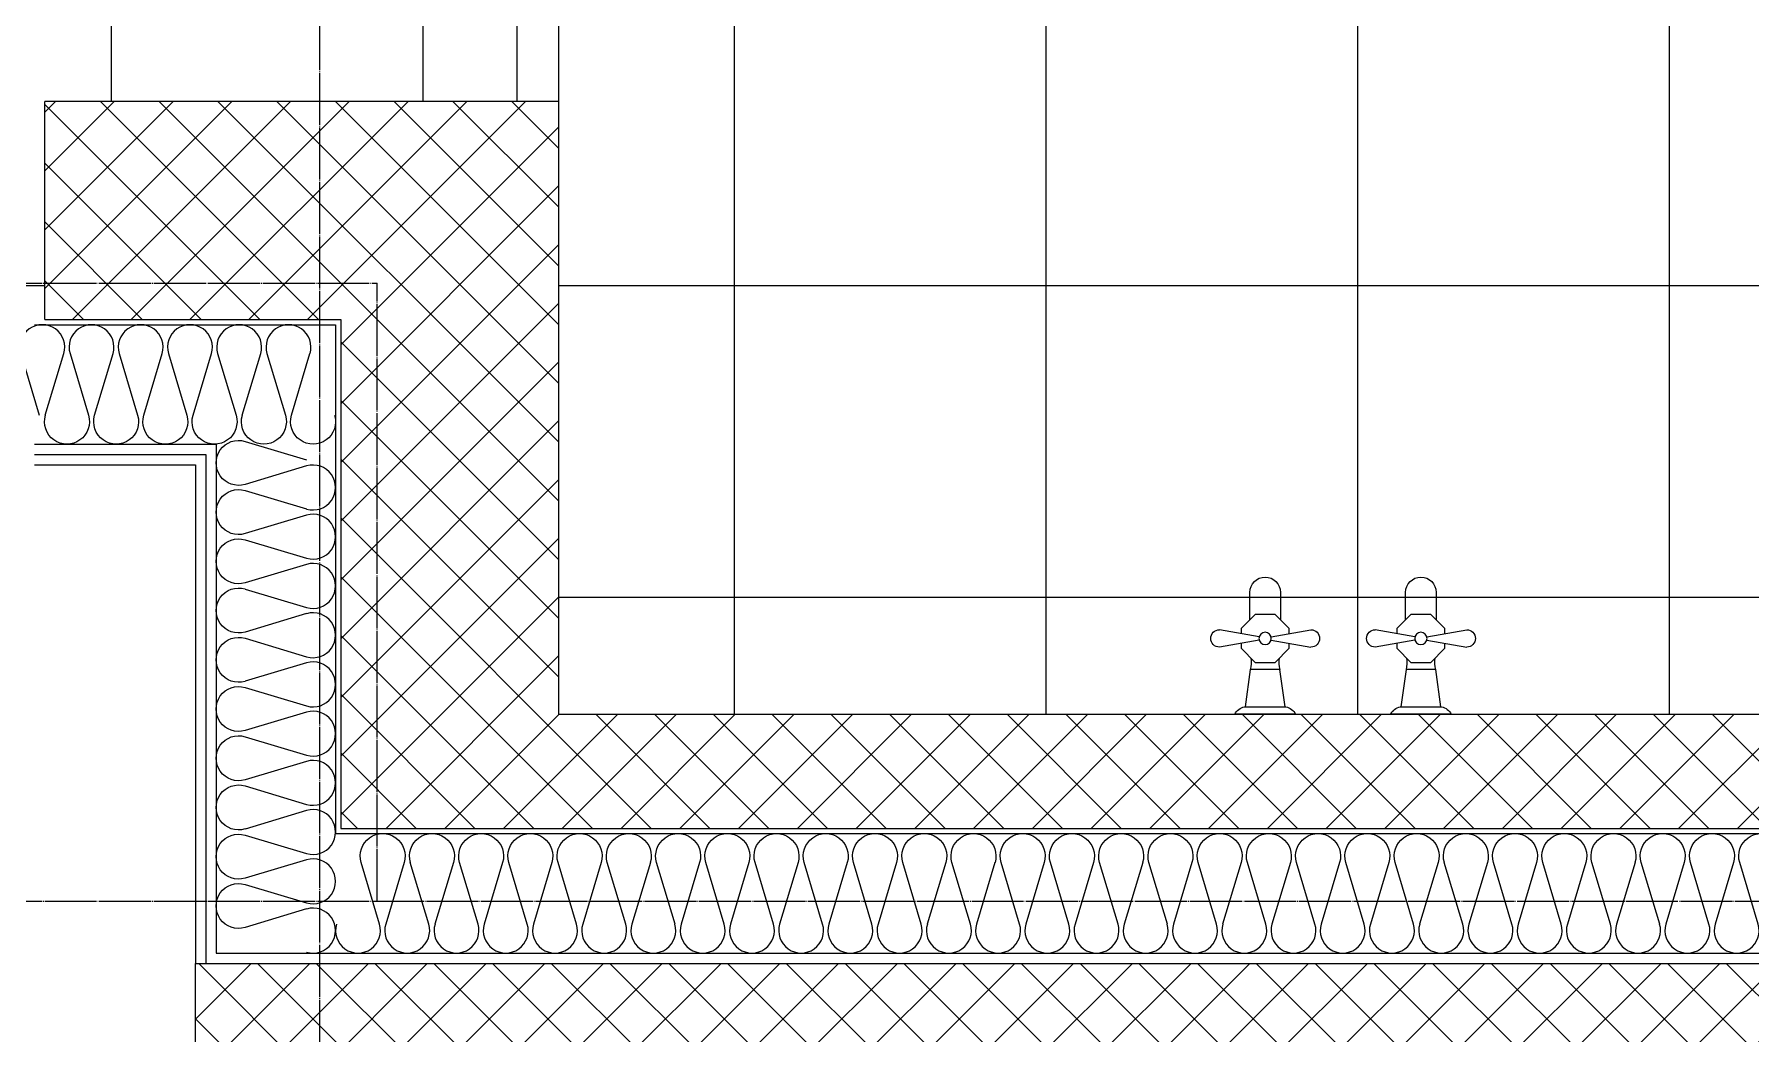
# Model space of a CAD drawing. Header units: millimetres. Extents: x 18456 to 179493, y -203649 to 469211.
# Drawn here: x 123404 to 125057, y -32908 to -31946 of the extents above; entities that cross this region are included whole.
import ezdxf

# ---------------------------------------------------------------- set-up
doc = ezdxf.new("R2010")
doc.units = ezdxf.units.MM
doc.linetypes.add('X-평면도(기본형)$0$CEN', pattern=[52.5, 50, -1, 0.5, -1])
for name, color, linetype, true_color in [('X-평면도(기본형)$0$40HAT', 9, 'Continuous', 0x808080), ('X-평면도(기본형)$0$4GYP', 4, 'Continuous', 0x00ffff), ('X-평면도(기본형)$0$CEN', 1, 'X-평면도(기본형)$0$CEN', 0xff0000), ('X-평면도(기본형)$0$INS', 9, 'Continuous', 0x808080), ('X-평면도(기본형)$0$INSUL', 9, 'Continuous', 0x808080), ('X-평면도(기본형)$0$LV', 4, 'Continuous', 0x00ffff), ('X-평면도(기본형)$0$TIL', 5, 'Continuous', 0x0000ff), ('X-평면도(기본형)$0$W2', 3, 'Continuous', 0x00ff00), ('X-평면도(기본형)$0$수전', 5, 'Continuous', 0x0000ff)]:
    doc.layers.add(name, color=color, linetype=linetype, true_color=true_color)
pattern_1 = [(315, (-431264.733, -191964.843), (28.2842712, 28.2842712), []), (45, (-431264.733, -191964.843), (-28.2842712, 28.2842712), [])]

# ---------------------------------------------------------------- blocks, each defined once
blk = doc.blocks.new('X-평면도(기본형)$0$수전-1')
at = {"layer": 'X-평면도(기본형)$0$수전'}
for p, q in [((33477.5, -11070.1), (33477.5, -11099.3)), ((33548.8, -11093.5), (33542.1, -11055.2)), ((33552.1, -11093.5), (33558.8, -11055.2)), ((33484.5, -11099.3), (33484.5, -11079.4)), ((33594.8, -11084.6), (33568.4, -11084.6)), ((33477.5, -11099.3), (33477.5, -11128.5)), ((33484.5, -11119.2), (33484.5, -11099.3)), ((33548.8, -11105.1), (33542.1, -11143.3)), ((33552.1, -11105.1), (33558.8, -11143.3)), ((33568.4, -11114), (33594.8, -11114))]:
    blk.add_line(p, q, dxfattribs=at)
for points in [[(33484.5, -11080), (33520.4, -11085), (33520.4, -11099.3), (33520.4, -11113.6), (33484.5, -11118.6)], [(33545.7, -11122.4), (33540.9, -11122.4), (33527.3, -11108.9), (33527.3, -11089.7), (33540.9, -11076.2), (33545.7, -11076.2)], [(33555.1, -11076.2), (33560, -11076.2), (33573.5, -11089.7), (33573.5, -11108.9)], [(33573.5, -11108.9), (33560, -11122.4), (33555.1, -11122.4)]]:
    blk.add_lwpolyline(points, dxfattribs=at)
blk.add_circle((33550.4, -11099.3), 5.91, dxfattribs=at)
for centre, radius, start, end in [((33550.4, -11055.2), 8.37, 0, 180), ((33471.5, -11081.8), 13.2, 10.588, 62.8148), ((33527.4, -11057.7), 28.1, 255.692, 278.489), ((33594.8, -11099.3), 14.7, 270, 90), ((33471.5, -11116.8), 13.2, 297.1852, 349.412), ((33527.4, -11140.9), 28.1, 81.511, 104.308), ((33550.4, -11143.3), 8.37, 180, 0)]:
    blk.add_arc(centre, radius, start, end, dxfattribs=at)
blk = doc.blocks.new('U113 (X-평면도(기본형)$0$ins-l)')
at = {"layer": 'X-평면도(기본형)$0$INSUL', "color": 8, "true_color": 0x808080}
for p, q in [((36.9, 24.2), (21.4, 75.8)), ((57.5, 75.8), (42, 24.2)), ((78.1, 24.2), (62.6, 75.8)), ((98.7, 75.8), (83.2, 24.2)), ((119.3, 24.2), (103.8, 75.8)), ((139.9, 75.8), (124.5, 24.2)), ((160.5, 24.2), (145.1, 75.8)), ((181.1, 75.8), (165.7, 24.2)), ((201.7, 24.2), (186.3, 75.8)), ((222.3, 75.8), (206.9, 24.2)), ((243, 24.2), (227.5, 75.8)), ((263.6, 75.8), (248.1, 24.2)), ((284.2, 24.2), (268.7, 75.8)), ((304.8, 75.8), (289.3, 24.2)), ((325.4, 24.2), (309.9, 75.8)), ((346, 75.8), (330.6, 24.2)), ((366.6, 24.2), (351.2, 75.8)), ((387.2, 75.8), (371.8, 24.2)), ((407.8, 24.2), (392.4, 75.8)), ((428.4, 75.8), (413, 24.2))]:
    blk.add_line(p, q, dxfattribs=at)
at = {"layer": 'X-평면도(기본형)$0$INSUL', "color": 8, "true_color": 0x808080, "extrusion": (0, 0, -1)}
for centre in [(-39.4, 81.2), (-80.7, 81.2), (-121.9, 81.2), (-163.1, 81.2), (-204.3, 81.2), (-245.5, 81.2), (-286.8, 81.2), (-328, 81.2), (-369.2, 81.2), (-410.4, 81.2)]:
    blk.add_arc(centre, 18.8, 343.3008, 196.6992, dxfattribs=at)
at = {"layer": 'X-평면도(기본형)$0$INSUL', "color": 8, "true_color": 0x808080}
for centre in [(18.8, 18.8), (60, 18.8), (101.3, 18.8), (142.5, 18.8), (183.7, 18.8), (224.9, 18.8), (266.1, 18.8), (307.4, 18.8), (348.6, 18.8), (389.8, 18.8)]:
    blk.add_arc(centre, 18.8, 163.3008, 16.6992, dxfattribs=at)
blk = doc.blocks.new('U185 (X-평면도(기본형)$0$ins-l)')
at = {"layer": 'X-평면도(기본형)$0$INSUL', "color": 8, "true_color": 0x808080}
for p, q in [((36.9, 24.2), (21.4, 75.8)), ((57.5, 75.8), (42, 24.2)), ((78.1, 24.2), (62.6, 75.8)), ((98.7, 75.8), (83.2, 24.2)), ((119.3, 24.2), (103.8, 75.8)), ((139.9, 75.8), (124.5, 24.2)), ((160.5, 24.2), (145.1, 75.8)), ((181.1, 75.8), (165.7, 24.2)), ((201.7, 24.2), (186.3, 75.8)), ((222.3, 75.8), (206.9, 24.2)), ((243, 24.2), (227.5, 75.8)), ((263.6, 75.8), (248.1, 24.2)), ((284.2, 24.2), (268.7, 75.8)), ((304.8, 75.8), (289.3, 24.2)), ((325.4, 24.2), (309.9, 75.8)), ((346, 75.8), (330.6, 24.2)), ((366.6, 24.2), (351.2, 75.8)), ((387.2, 75.8), (371.8, 24.2)), ((407.8, 24.2), (392.4, 75.8)), ((428.4, 75.8), (413, 24.2)), ((449.1, 24.2), (433.6, 75.8)), ((469.7, 75.8), (454.2, 24.2)), ((490.3, 24.2), (474.8, 75.8)), ((510.9, 75.8), (495.4, 24.2)), ((531.5, 24.2), (516, 75.8)), ((552.1, 75.8), (536.6, 24.2)), ((572.7, 24.2), (557.3, 75.8)), ((593.3, 75.8), (577.9, 24.2)), ((613.9, 24.2), (598.5, 75.8)), ((634.5, 75.8), (619.1, 24.2)), ((655.2, 24.2), (639.7, 75.8)), ((675.8, 75.8), (660.3, 24.2)), ((696.4, 24.2), (680.9, 75.8)), ((717, 75.8), (701.5, 24.2)), ((737.6, 24.2), (722.1, 75.8)), ((758.2, 75.8), (742.7, 24.2)), ((778.8, 24.2), (763.4, 75.8)), ((799.4, 75.8), (784, 24.2)), ((820, 24.2), (804.6, 75.8)), ((840.6, 75.8), (825.2, 24.2)), ((861.3, 24.2), (845.8, 75.8)), ((881.9, 75.8), (866.4, 24.2)), ((902.5, 24.2), (887, 75.8)), ((923.1, 75.8), (907.6, 24.2)), ((943.7, 24.2), (928.2, 75.8)), ((964.3, 75.8), (948.8, 24.2)), ((984.9, 24.2), (969.5, 75.8)), ((1005.5, 75.8), (990.1, 24.2)), ((1026.1, 24.2), (1010.7, 75.8)), ((1046.7, 75.8), (1031.3, 24.2)), ((1067.4, 24.2), (1051.9, 75.8)), ((1088, 75.8), (1072.5, 24.2)), ((1108.6, 24.2), (1093.1, 75.8)), ((1129.2, 75.8), (1113.7, 24.2)), ((1149.8, 24.2), (1134.3, 75.8)), ((1170.4, 75.8), (1154.9, 24.2)), ((1191, 24.2), (1175.6, 75.8))]:
    blk.add_line(p, q, dxfattribs=at)
at = {"layer": 'X-평면도(기본형)$0$INSUL', "color": 8, "true_color": 0x808080, "extrusion": (0, 0, -1)}
for centre in [(-39.4, 81.2), (-80.7, 81.2), (-121.9, 81.2), (-163.1, 81.2), (-204.3, 81.2), (-245.5, 81.2), (-286.8, 81.2), (-328, 81.2), (-369.2, 81.2), (-410.4, 81.2), (-451.6, 81.2), (-492.9, 81.2), (-534.1, 81.2), (-575.3, 81.2), (-616.5, 81.2), (-657.7, 81.2), (-699, 81.2), (-740.2, 81.2), (-781.4, 81.2), (-822.6, 81.2), (-863.8, 81.2), (-905.1, 81.2), (-946.3, 81.2), (-987.5, 81.2), (-1028.7, 81.2), (-1069.9, 81.2), (-1111.1, 81.2), (-1152.4, 81.2), (-1193.6, 81.2)]:
    blk.add_arc(centre, 18.8, 343.3008, 196.6992, dxfattribs=at)
at = {"layer": 'X-평면도(기본형)$0$INSUL', "color": 8, "true_color": 0x808080}
for centre in [(18.8, 18.8), (60, 18.8), (101.3, 18.8), (142.5, 18.8), (183.7, 18.8), (224.9, 18.8), (266.1, 18.8), (307.4, 18.8), (348.6, 18.8), (389.8, 18.8), (431, 18.8), (472.2, 18.8), (513.5, 18.8), (554.7, 18.8), (595.9, 18.8), (637.1, 18.8), (678.3, 18.8), (719.6, 18.8), (760.8, 18.8), (802, 18.8), (843.2, 18.8), (884.4, 18.8), (925.7, 18.8), (966.9, 18.8), (1008.1, 18.8), (1049.3, 18.8), (1090.5, 18.8), (1131.8, 18.8), (1173, 18.8)]:
    blk.add_arc(centre, 18.8, 163.3008, 16.6992, dxfattribs=at)
blk = doc.blocks.new('U120 (X-평면도(기본형)$0$ins-l)')
at = {"layer": 'X-평면도(기본형)$0$INSUL', "color": 8, "true_color": 0x808080}
for p, q in [((36.9, 24.2), (21.4, 75.8)), ((57.5, 75.8), (42, 24.2)), ((78.1, 24.2), (62.6, 75.8)), ((98.7, 75.8), (83.2, 24.2)), ((119.3, 24.2), (103.8, 75.8)), ((139.9, 75.8), (124.5, 24.2)), ((160.5, 24.2), (145.1, 75.8)), ((181.1, 75.8), (165.7, 24.2)), ((201.7, 24.2), (186.3, 75.8)), ((222.3, 75.8), (206.9, 24.2)), ((243, 24.2), (227.5, 75.8)), ((263.6, 75.8), (248.1, 24.2))]:
    blk.add_line(p, q, dxfattribs=at)
at = {"layer": 'X-평면도(기본형)$0$INSUL', "color": 8, "true_color": 0x808080, "extrusion": (0, 0, -1)}
for centre in [(-39.4, 81.2), (-80.7, 81.2), (-121.9, 81.2), (-163.1, 81.2), (-204.3, 81.2), (-245.5, 81.2)]:
    blk.add_arc(centre, 18.8, 343.3008, 196.6992, dxfattribs=at)
at = {"layer": 'X-평면도(기본형)$0$INSUL', "color": 8, "true_color": 0x808080}
for centre in [(18.8, 18.8), (60, 18.8), (101.3, 18.8), (142.5, 18.8), (183.7, 18.8), (224.9, 18.8)]:
    blk.add_arc(centre, 18.8, 163.3008, 16.6992, dxfattribs=at)

msp = doc.modelspace()

# ---------------------------------------------------------------- hatches: boundary and pattern name
at = {"layer": 'X-평면도(기본형)$0$40HAT'}
h = msp.add_hatch(dxfattribs=at)
h.set_pattern_fill('H3', color=256, scale=40, style=0, pattern_type=2)
h.set_pattern_definition(pattern_1)
h.paths.add_polyline_path([(127094.4, -32770.6), (127094.4, -32560.6), (125659.4, -32560.6), (125659.4, -32600.6), (123909.4, -32600.6), (123909.4, -32010.6), (123414.4, -32010.6), (123414.4, -32220.6), (123699.4, -32220.6), (123699.4, -32710.6), (125679.4, -32710.6), (125679.4, -32770.6)], flags=0)
h = msp.add_hatch(dxfattribs=at)
h.set_pattern_fill('H3', color=256, scale=40, style=0, pattern_type=2)
h.set_pattern_definition(pattern_1)
h.paths.add_polyline_path([(125549.4, -33830.6), (125549.4, -33740.6), (125139.4, -33740.6), (125139.4, -32840.6), (123559.4, -32840.6), (123559.4, -33200.6), (123679.4, -33200.6), (123679.4, -33860.6), (123769.4, -33860.6), (123769.4, -32930.6), (125049.4, -32930.6), (125049.4, -33830.6)], flags=0)
at = {"layer": 'X-평면도(기본형)$0$TIL'}
h = msp.add_hatch(dxfattribs=at)
h.set_pattern_fill('H3', color=256, scale=300, angle=45, style=0, pattern_type=2)
h.set_pattern_definition([(360, (-403921.58, -3988.1), (2e-13, 300), []), (90, (-403921.58, -3988.1), (-300, 9e-14), [])])
h.paths.add_polyline_path([(125329.4, -32600.6), (125329.4, -32400.6), (125129.4, -32400.6), (125129.4, -32600.6), (123909.4, -32600.6), (123909.4, -32010.6), (123414.4, -32010.6), (123414.4, -32330.6), (122494.4, -32330.6), (122494.4, -32010.6), (121929.4, -32010.6), (121929.4, -31535.6), (124069.4, -31535.6), (124069.4, -31780.6), (125129.4, -31780.6), (125129.4, -30875.6), (126594.4, -30875.6), (126594.4, -31250.6), (131989.4, -31250.6), (131989.4, -32560.6), (128614.4, -32560.6), (128614.4, -32675.6), (127094.4, -32675.6), (127094.4, -32560.6), (125659.4, -32560.6), (125659.4, -32600.6), (125329.4, -32600.6)], flags=0)

# ---------------------------------------------------------------- linework, layer by layer
at = {"layer": 'X-평면도(기본형)$0$4GYP'}
for p, q in [((123404.4, -32350.6), (123569.4, -32350.6)), ((123569.4, -32350.6), (123569.4, -32840.6)), ((123404.4, -32360.6), (123559.4, -32360.6)), ((123559.4, -32360.6), (123559.4, -32840.6))]:
    msp.add_line(p, q, dxfattribs=at)
at = {"layer": 'X-평면도(기본형)$0$CEN'}
for p, q in [((123679.4, -35760.6), (123679.4, -29625.6)), ((121839.4, -32185.6), (123734.4, -32185.6)), ((123734.4, -32780.6), (123734.4, -32185.6)), ((121839.4, -32780.6), (126104.4, -32780.6))]:
    msp.add_line(p, q, dxfattribs=at)
at = {"layer": 'X-평면도(기본형)$0$INS'}
for p, q in [((123404.4, -32225.6), (123694.4, -32225.6)), ((123694.4, -32225.6), (123694.4, -32715.6)), ((123404.4, -32340.6), (123579.4, -32340.6)), ((123579.4, -32340.6), (123579.4, -32830.6)), ((123694.4, -32715.6), (125674.4, -32715.6)), ((123579.4, -32830.6), (125559.4, -32830.6))]:
    msp.add_line(p, q, dxfattribs=at)
at = {"layer": 'X-평면도(기본형)$0$LV'}
for points in [[(123869.4, -32010.6), (123869.4, -31740.6), (124069.4, -31740.6)], [(123909.4, -32010.6), (123909.4, -31780.6), (124069.4, -31780.6)]]:
    msp.add_lwpolyline(points, dxfattribs=at)
at = {"layer": 'X-평면도(기본형)$0$W2'}
for p, q in [((123414.4, -32220.6), (123414.4, -32010.6)), ((123909.4, -32010.6), (123414.4, -32010.6)), ((123909.4, -32600.6), (123909.4, -32010.6)), ((123414.4, -32220.6), (123699.4, -32220.6)), ((123699.4, -32220.6), (123699.4, -32710.6)), ((123909.4, -32600.6), (125659.4, -32600.6)), ((123699.4, -32710.6), (125679.4, -32710.6)), ((123559.4, -32840.6), (125139.4, -32840.6)), ((123559.4, -33200.6), (123559.4, -32840.6))]:
    msp.add_line(p, q, dxfattribs=at)

# ---------------------------------------------------------------- block references
at = {"layer": 'X-평면도(기본형)$0$INSUL', "yscale": 1.149999999999999, "zscale": 1.149999999999999}
for name, p, xscale in [('U120 (X-평면도(기본형)$0$ins-l)', (123694.4, -32340.6), -1.149999999999999), ('U185 (X-평면도(기본형)$0$ins-l)', (123694.4, -32830.6), 1.149999999999999)]:
    msp.add_blockref(name, p, dxfattribs=dict(at, xscale=xscale))
at = {"layer": 'X-평면도(기본형)$0$INSUL', "xscale": 1.149999999999999, "yscale": 1.149999999999999, "zscale": 1.149999999999999, "rotation": 90.00000000000001}
msp.add_blockref('U113 (X-평면도(기본형)$0$ins-l)', (123694.4, -32830.6), dxfattribs=at)
at = {"layer": 'X-평면도(기본형)$0$수전', "xscale": -1, "rotation": 270}
for p in [(135688.7, -66078.1), (135838.7, -66078.1)]:
    msp.add_blockref('X-평면도(기본형)$0$수전-1', p, dxfattribs=at)

doc.saveas('drawing.dxf')
